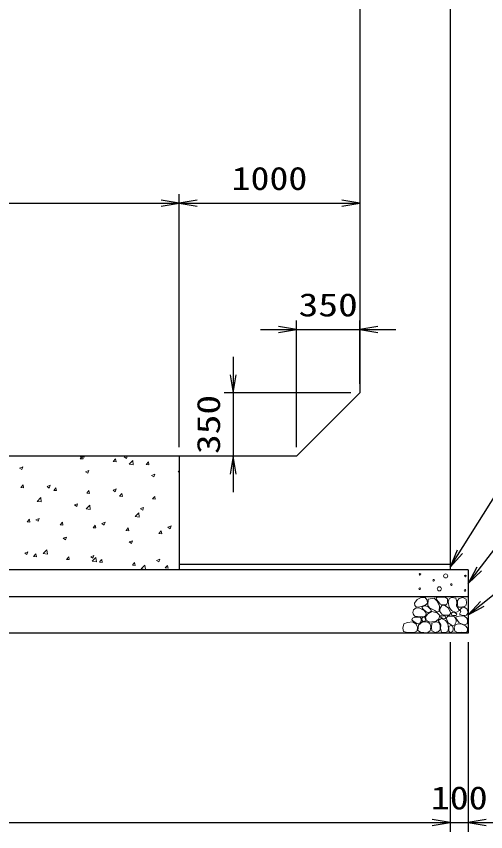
# Model space of a CAD drawing. Units: millimetres at full size. Extents: x 0 to 42050, y 0 to 29700.
# Drawn here: x 34875 to 37471, y 12120 to 16635 of the extents above; entities that cross this region are included whole.
import ezdxf
from ezdxf.enums import TextEntityAlignment as Align

# ---------------------------------------------------------------- set-up
doc = ezdxf.new("R2010")
doc.units = ezdxf.units.MM
for name, color, linetype, lineweight in [('D-DCR-HCHn', 4, 'Continuous', 9), ('D-STR-DIM', 7, 'Continuous', 25), ('D-STR-STRn', 1, 'Continuous', 25), ('D-STR-TXT', 7, 'Continuous', 25)]:
    doc.layers.add(name, color=color, linetype=linetype, lineweight=lineweight)
doc.styles.add('ＭＳ ゴシック', font='')
doc.styles.get('ＭＳ ゴシック').set_extended_font_data('MS Gothic')

# ---------------------------------------------------------------- blocks, each defined once
blk = doc.blocks.new('open_arrow')
at = {"color": 0, "linetype": 'Continuous', "lineweight": -2}
blk.add_lwpolyline([(7.5, 1.25), (0, 0), (7.5, -1.25)], dxfattribs=at)

msp = doc.modelspace()

# ---------------------------------------------------------------- linework, layer by layer
at = {"layer": 'D-DCR-HCHn'}
for p, q in [((35060.198, 14200), (35061.736, 14199.865)), ((35061.846, 14199.771), (35061.803, 14200)), ((35227.539, 14196.604), (35230.798, 14200)), ((35227.569, 14196.54), (35250.159, 14193.036)), ((35228.738, 14185.255), (35243.92, 14183.926)), ((35228.744, 14185.268), (35240.989, 14199.862)), ((35244.029, 14183.831), (35241.093, 14199.752)), ((35250.136, 14193.064), (35249.329, 14200)), ((35410.928, 14169.329), (35423.173, 14183.922)), ((35426.213, 14167.89), (35423.276, 14183.812)), ((35471.403, 14195.166), (35483.996, 14200)), ((35471.425, 14195.13), (35484.059, 14186.608)), ((35484.074, 14186.613), (35488.566, 14200)), ((34892.955, 14133.586), (34910.74, 14140.413)), ((34892.978, 14133.55), (34905.612, 14125.028)), ((34905.627, 14125.032), (34910.777, 14140.381)), ((35410.922, 14169.316), (35426.104, 14167.987)), ((35498.619, 14154.561), (35518.402, 14175.18)), ((35498.648, 14154.497), (35521.238, 14150.993)), ((35521.215, 14151.022), (35518.409, 14175.144)), ((35593.107, 14153.377), (35608.289, 14152.048)), ((35593.113, 14153.39), (35605.358, 14167.983)), ((35608.397, 14151.95), (35605.46, 14167.871)), ((35257.987, 14113.243), (35275.771, 14120.07)), ((35258.008, 14113.207), (35270.643, 14104.685)), ((35270.657, 14104.69), (35275.807, 14120.039)), ((35623.018, 14092.901), (35640.803, 14099.728)), ((35623.039, 14092.865), (35635.674, 14084.343)), ((35635.688, 14084.348), (35640.838, 14099.697)), ((35769.698, 14112.519), (35775, 14118.045)), ((35769.727, 14112.454), (35775, 14111.636)), ((34899.613, 14026.076), (34914.795, 14024.748)), ((34899.618, 14026.09), (34911.863, 14040.683)), ((34914.903, 14024.654), (34911.966, 14040.576)), ((35044.57, 14031.32), (35062.355, 14038.147)), ((35044.592, 14031.285), (35057.226, 14022.763)), ((35057.241, 14022.767), (35062.391, 14038.116)), ((35081.797, 14010.137), (35096.979, 14008.809)), ((35081.802, 14010.151), (35094.047, 14024.744)), ((35097.087, 14008.714), (35094.15, 14024.635)), ((35263.987, 13994.212), (35276.232, 14008.805)), ((35279.271, 13992.774), (35276.334, 14008.695)), ((35409.601, 14010.978), (35427.386, 14017.805)), ((35409.623, 14010.942), (35422.257, 14002.42)), ((35422.272, 14002.425), (35427.422, 14017.774)), ((34990.135, 13949.177), (35009.919, 13969.796)), ((35012.732, 13945.639), (35009.925, 13969.761)), ((35263.981, 13994.198), (35279.163, 13992.87)), ((35446.165, 13978.259), (35461.347, 13976.931)), ((35446.172, 13978.273), (35458.417, 13992.866)), ((35461.455, 13976.833), (35458.518, 13992.755)), ((35628.349, 13962.32), (35643.531, 13960.992)), ((35628.356, 13962.333), (35640.602, 13976.927)), ((35643.638, 13960.893), (35640.702, 13976.814)), ((35774.633, 13990.635), (35775, 13990.776)), ((35774.654, 13990.6), (35775, 13990.366)), ((34990.165, 13949.115), (35012.755, 13945.611)), ((35196.185, 13929.055), (35213.97, 13935.882)), ((35196.206, 13929.019), (35208.841, 13920.497)), ((35208.855, 13920.502), (35214.005, 13935.851)), ((35261.214, 13907.135), (35280.998, 13927.754)), ((35261.244, 13907.072), (35283.834, 13903.568)), ((35283.811, 13903.596), (35281.004, 13927.719)), ((35561.216, 13908.712), (35579.001, 13915.539)), ((35561.237, 13908.677), (35573.872, 13900.155)), ((35573.886, 13900.16), (35579.036, 13915.509)), ((35532.293, 13865.093), (35552.077, 13885.712)), ((35532.323, 13865.029), (35554.913, 13861.525)), ((35554.89, 13861.554), (35552.083, 13885.676)), ((34934.856, 13835.019), (34950.038, 13833.691)), ((34934.861, 13835.033), (34947.106, 13849.626)), ((34950.144, 13833.597), (34947.208, 13849.519)), ((34982.768, 13847.132), (35000.553, 13853.959)), ((34982.79, 13847.097), (34995.424, 13838.575)), ((34995.439, 13838.579), (35000.589, 13853.928)), ((35117.04, 13819.08), (35132.222, 13817.752)), ((35117.046, 13819.094), (35129.291, 13833.687)), ((35132.328, 13817.657), (35129.391, 13833.578)), ((35299.23, 13803.155), (35311.476, 13817.748)), ((35314.512, 13801.717), (35311.575, 13817.638)), ((35347.8, 13826.789), (35365.585, 13833.616)), ((35347.821, 13826.754), (35360.455, 13818.232)), ((35360.469, 13818.237), (35365.62, 13833.586)), ((35299.224, 13803.141), (35314.406, 13801.813)), ((35481.408, 13787.202), (35496.59, 13785.874)), ((35481.415, 13787.216), (35493.66, 13801.809)), ((35496.696, 13785.776), (35493.759, 13801.698)), ((35663.592, 13771.263), (35678.774, 13769.935)), ((35663.6, 13771.277), (35675.845, 13785.87)), ((35678.88, 13769.836), (35675.943, 13785.757)), ((35712.831, 13806.447), (35730.616, 13813.274)), ((35712.852, 13806.412), (35725.486, 13797.89)), ((35725.5, 13797.895), (35730.65, 13813.244)), ((35134.383, 13744.866), (35152.168, 13751.693)), ((35134.404, 13744.832), (35147.039, 13736.309)), ((35147.053, 13736.314), (35152.203, 13751.663)), ((35499.415, 13724.524), (35517.199, 13731.351)), ((35512.084, 13715.972), (35517.234, 13731.321)), ((35499.435, 13724.489), (35512.07, 13715.967)), ((34920.967, 13662.943), (34938.752, 13669.77)), ((34920.988, 13662.909), (34933.622, 13654.387)), ((34933.636, 13654.391), (34938.787, 13669.74)), ((34970.099, 13643.963), (34985.281, 13642.634)), ((34970.105, 13643.976), (34982.35, 13658.569)), ((34985.386, 13642.54), (34982.449, 13658.462)), ((35023.81, 13659.709), (35043.594, 13680.328)), ((35023.839, 13659.647), (35046.429, 13656.143)), ((35046.406, 13656.171), (35043.6, 13680.293)), ((35152.289, 13628.037), (35164.534, 13642.63)), ((35167.57, 13626.6), (35164.633, 13642.521)), ((35285.998, 13642.601), (35303.783, 13649.428)), ((35286.019, 13642.566), (35298.653, 13634.044)), ((35294.889, 13617.667), (35314.673, 13638.285)), ((35298.667, 13634.049), (35303.817, 13649.398)), ((35317.485, 13614.129), (35314.679, 13638.251)), ((35152.283, 13628.024), (35167.465, 13626.695)), ((35294.918, 13617.604), (35317.508, 13614.1)), ((35334.467, 13612.085), (35349.649, 13610.756)), ((35334.474, 13612.098), (35346.719, 13626.691)), ((35349.753, 13610.66), (35346.817, 13626.581)), ((35516.651, 13596.146), (35531.833, 13594.817)), ((35516.659, 13596.159), (35528.904, 13610.752)), ((35531.937, 13594.719), (35529, 13610.641)), ((35565.968, 13575.624), (35585.752, 13596.243)), ((35588.565, 13572.086), (35585.758, 13596.209)), ((35651.03, 13622.258), (35668.814, 13629.085)), ((35651.05, 13622.224), (35663.684, 13613.702)), ((35663.698, 13613.707), (35668.848, 13629.056)), ((35698.843, 13580.22), (35711.088, 13594.813)), ((35714.121, 13578.779), (35711.184, 13594.7)), ((35565.997, 13575.561), (35588.587, 13572.058)), ((35698.835, 13580.207), (35714.017, 13578.878))]:
    msp.add_line(p, q, dxfattribs=at)
for points in [[(37142.988, 13379.601), (37149.036, 13385.086), (37150.103, 13390.792), (37146.586, 13403.305), (37136.29, 13417.61), (37113.996, 13416.105), (37092.429, 13405.811), (37077.805, 13385.597), (37079.979, 13372.456), (37086.98, 13365.716), (37098.231, 13363.215), (37114.489, 13367.483), (37135.711, 13374.481)], [(37201.553, 13336.214), (37214.311, 13340.569), (37215.575, 13368.678), (37202.488, 13397.359), (37185.552, 13413.536), (37153.597, 13407.032), (37150.867, 13371.913), (37161.184, 13359.876), (37189.261, 13344.301)], [(37305.31, 13413.906), (37312.244, 13393.102), (37309.933, 13369.988), (37326.113, 13344.562), (37305.31, 13333.005), (37282.195, 13344.562), (37268.327, 13363.053), (37263.704, 13393.102), (37268.327, 13409.283), (37282.195, 13416.217)], [(37323.802, 13411.594), (37344.605, 13416.217), (37363.096, 13406.971), (37365.408, 13386.168), (37360.785, 13369.988), (37337.67, 13363.053), (37321.49, 13363.053), (37314.556, 13374.611), (37314.556, 13400.037)], [(37170.202, 13345.711), (37168.546, 13339.566), (37162.989, 13335.193), (37150.81, 13333.302), (37139.695, 13339.802), (37129.408, 13349.138), (37120.142, 13357.333), (37120.365, 13363.462), (37126.264, 13368.875), (37140.797, 13370.356), (37153.53, 13364.383), (37162.989, 13355.165), (37167.719, 13350.556)], [(37266.015, 13358.431), (37277.573, 13330.693), (37268.327, 13319.136), (37240.589, 13319.136), (37229.032, 13323.759), (37217.475, 13339.939), (37217.475, 13353.808), (37229.032, 13372.299), (37242.901, 13374.611)], [(37081.628, 13311.832), (37076.312, 13316.874), (37069.524, 13325.68), (37067.855, 13333.275), (37071.856, 13347.685), (37085.912, 13358.67), (37106.093, 13357.89), (37133.302, 13343.001), (37142.914, 13330.757), (37139.848, 13316.784), (37130.222, 13310.04), (37121.401, 13309.145), (37107.637, 13309.524), (37094.192, 13311.002)], [(37161.797, 13279.532), (37197.171, 13286.129), (37212.218, 13298.266), (37216.97, 13317.263), (37202.287, 13331.629), (37173.677, 13339.69), (37152.03, 13326.761), (37138.039, 13309.347), (37141.998, 13291.67)], [(37300.687, 13333.005), (37312.244, 13323.759), (37307.621, 13316.824), (37291.441, 13316.824), (37284.507, 13319.136), (37279.884, 13328.382), (37286.818, 13335.316)], [(37367.719, 13353.808), (37374.654, 13333.005), (37365.408, 13319.136), (37342.293, 13316.824), (37326.512, 13323.599), (37333.048, 13339.939), (37328.425, 13349.185), (37337.67, 13358.431), (37351.539, 13363.053)], [(37065.028, 13222.493), (37080.163, 13224.274), (37090.134, 13229.787), (37094.165, 13242.722), (37094.055, 13254.963), (37084.828, 13271.678), (37066.758, 13282.822), (37039.269, 13278.403), (37017.547, 13270.334), (37012.357, 13246.125), (37016.97, 13228.257), (37038.116, 13222.877)], [(37097.403, 13270.331), (37107.105, 13275.079), (37114.11, 13283.822), (37114.281, 13295.084), (37110.058, 13305.627), (37094.811, 13307.625), (37079.946, 13308.018), (37065.519, 13302.512), (37063.151, 13293.273), (37075.46, 13282.195), (37090.445, 13273.15)], [(37162.648, 13273.637), (37147.694, 13282.556), (37121.56, 13282.292), (37100.07, 13263.525), (37096.357, 13234.899), (37110.147, 13224.245), (37146.902, 13221.871), (37163.269, 13231.633), (37167.828, 13254.06)], [(37125.029, 13285.265), (37120.817, 13288.446), (37117.314, 13293.505), (37117.19, 13300.431), (37121.586, 13306.067), (37129.231, 13307.977), (37135.644, 13306.179), (37137.296, 13300.442), (37138.104, 13294.835), (37137.119, 13287.456), (37131.025, 13284.127)], [(37210.412, 13227.783), (37191.15, 13223.503), (37174.028, 13232.064), (37171.888, 13251.326), (37174.032, 13274.878), (37197.571, 13282.327), (37212.553, 13278.603), (37218.973, 13262.027), (37218.973, 13238.484)], [(37227.534, 13225.643), (37221.114, 13244.905), (37223.254, 13266.308), (37208.272, 13289.85), (37227.534, 13300.551), (37248.937, 13289.85), (37261.778, 13272.728), (37266.059, 13244.905), (37261.778, 13229.924), (37248.937, 13223.503)], [(37231.815, 13300.551), (37221.114, 13309.112), (37225.394, 13315.533), (37240.376, 13315.533), (37246.796, 13313.393), (37251.077, 13304.832), (37244.656, 13298.411)], [(37263.918, 13277.009), (37253.217, 13302.692), (37261.778, 13313.393), (37287.461, 13313.393), (37298.162, 13309.112), (37308.863, 13294.131), (37308.863, 13281.289), (37298.162, 13264.167), (37285.321, 13262.027)], [(37323.845, 13277.009), (37306.723, 13302.692), (37308.863, 13309.112), (37332.406, 13315.533), (37353.808, 13313.393), (37368.79, 13300.551), (37370.93, 13285.57), (37368.79, 13270.588), (37351.668, 13266.308)], [(37268.199, 13229.924), (37268.199, 13255.606), (37278.9, 13262.027), (37289.601, 13255.606), (37291.741, 13240.625), (37289.601, 13227.783), (37274.619, 13223.503)], [(37315.284, 13223.503), (37300.302, 13229.924), (37296.022, 13251.326), (37304.583, 13266.308), (37319.565, 13270.588), (37338.827, 13268.448), (37360.229, 13259.887), (37370.93, 13247.045), (37370.93, 13232.064), (37364.51, 13223.503), (37338.827, 13225.643)]]:
    msp.add_lwpolyline(points, close=True, dxfattribs=at)
msp.add_lwpolyline([(37231.568, 13418.547), (37248.907, 13416.446), (37260.742, 13408.701), (37260.374, 13389.819), (37254.486, 13376.087), (37239.975, 13376.185), (37219.893, 13379.153), (37210.201, 13393.689), (37200.918, 13403.492), (37198.116, 13414.345), (37210.901, 13418.547), (37231.918, 13418.547)], dxfattribs=at)
for centre, radius in [((37107.803, 13545.221), 4.5), ((37249.996, 13536.145), 11.25), ((37183.437, 13512.459), 4.5), ((37358.909, 13536.145), 4.5), ((37106.091, 13464.955), 4.5), ((37215.004, 13464.955), 11.25), ((37281.563, 13488.641), 4.5), ((37357.197, 13455.879), 4.5)]:
    msp.add_circle(centre, radius, dxfattribs=at)
at = {"layer": 'D-STR-DIM'}
for p, q in [((35775, 14250), (35775, 15650)), ((35775, 14250), (35775, 15650)), ((31275, 15600), (35775, 15600)), ((35775, 15600), (36775, 15600)), ((36425, 14250), (36425, 14950)), ((36775, 14600), (36775, 14950)), ((36225, 14900), (36975, 14900)), ((36075, 14750), (36075, 14000)), ((36725, 14550), (36025, 14550)), ((36375, 14200), (36025, 14200)), ((37275, 13170), (37275, 12120)), ((37275, 13170), (37275, 12120)), ((37375, 13170), (37375, 12120)), ((29775, 12170), (37275, 12170)), ((37075, 12170), (37575, 12170))]:
    msp.add_line(p, q, dxfattribs=at)
at = {"layer": 'D-STR-STRn'}
for p, q in [((37275, 19700), (37275, 13600)), ((36775, 18850), (36775, 14550)), ((36775, 14550), (36425, 14200)), ((36425, 14200), (30625, 14200)), ((35775, 14200), (35775, 13570)), ((37275, 13600), (35775, 13600)), ((37275, 13600), (37275, 13570)), ((37375, 13570), (29675, 13570)), ((37375, 13570), (37375, 13220)), ((37375, 13420), (29675, 13420)), ((37375, 13220), (29675, 13220))]:
    msp.add_line(p, q, dxfattribs=at)
at = {"layer": 'D-STR-TXT'}
for points in [[(37275, 13585), (37725, 14300), (37825, 14300), (40358.756, 14300)], [(37375, 13495), (37725, 13950), (37825, 13950), (39676.523, 13950)], [(37375, 13320), (37725, 13600), (37825, 13600), (38489.721, 13600)]]:
    msp.add_lwpolyline(points, dxfattribs=at)

# ---------------------------------------------------------------- block references
at = {"layer": 'D-STR-DIM', "xscale": 13.3, "yscale": 13.3}
for p, rotation in [((35775, 15600), 180), ((36775, 15600), 180), ((36425, 14900), 180), ((36075, 14550), 90), ((36075, 14200), 270), ((37275, 12170), 180), ((37275, 12170), 180)]:
    msp.add_blockref('open_arrow', p, dxfattribs=dict(at, rotation=rotation))
for p in [(35775, 15600), (36775, 14900), (37375, 12170)]:
    msp.add_blockref('open_arrow', p, dxfattribs=at)
at = {"layer": 'D-STR-TXT', "xscale": 13.3, "yscale": 13.3}
for p, rotation in [((37275, 13585), 57.8), ((37375, 13495), 52.4), ((37375, 13320), 38.7)]:
    msp.add_blockref('open_arrow', p, dxfattribs=dict(at, rotation=rotation))

# ---------------------------------------------------------------- texts
at = {"layer": 'D-STR-DIM', "style": 'ＭＳ ゴシック'}
for s, width, p in [('1000', 1.2, (36275, 15737.5)), ('350', 1.25, (36600, 15037.5)), ('100', 1.2, (37325, 12307.5))]:
    msp.add_text(s, height=128.3, dxfattribs=dict(at, width=width)).set_placement(p, align=Align.MIDDLE_CENTER)
at = {"layer": 'D-STR-DIM', "style": 'ＭＳ ゴシック', "width": 1.25}
msp.add_text('350', height=128.3, rotation=90, dxfattribs=at).set_placement((35937.5, 14375), align=Align.MIDDLE_CENTER)

doc.saveas('drawing.dxf')
